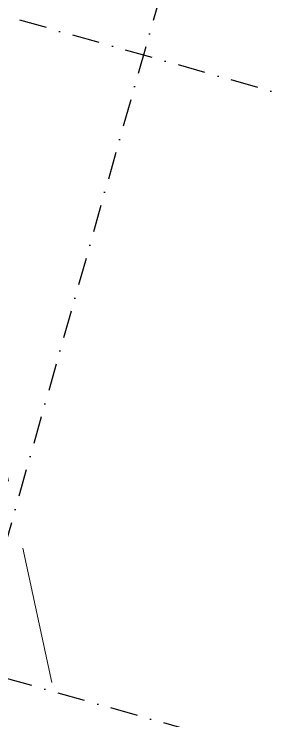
# Model space of a CAD drawing. Header units: millimetres. Extents: x -1534340 to 1713810, y -1348191 to 1114081.
# Drawn here: x 1311985 to 1316753, y -211836 to -198968 of the extents above; entities that cross this region are included whole.
import ezdxf

# ---------------------------------------------------------------- set-up
doc = ezdxf.new("R2010")
doc.units = ezdxf.units.MM
doc.header["$LTSCALE"] = 100
doc.linetypes.add('xref.asix of  podium$0$xref.asix of  podium$0$DASHDOT', pattern=[1, 0.5, -0.25, 0, -0.25])
doc.linetypes.add('Xref.Asix of Basement B2$0$HIDDEN', pattern=[0.375, 0.25, -0.125])
doc.layers.add('ccu12-Manh', color=8, linetype='Continuous')
doc.layers.add('xref.asix of  podium$0$xref.asix of  podium$0$KT-Luoi truc South Tower', color=8, linetype='xref.asix of  podium$0$xref.asix of  podium$0$DASHDOT')
doc.layers.add('Xref.Asix of Basement B2$0$KT-Chi gioi XD', color=7, linetype='Xref.Asix of Basement B2$0$HIDDEN', true_color=0x0066cc)

# ---------------------------------------------------------------- blocks, each defined once
blk = doc.blocks.new('312')
at = {"layer": 'xref.asix of  podium$0$xref.asix of  podium$0$KT-Luoi truc South Tower', "ltscale": 10}
for p, q in [((1546393.3, -180505.4), (1521046.2, -270207)), ((1552890.4, -202246.7), (1510871.5, -190373.3)), ((1549736, -213409.6), (1507717.2, -201536.2))]:
    blk.add_line(p, q, dxfattribs=at)
at = {"layer": 'Xref.Asix of Basement B2$0$KT-Chi gioi XD', "lineweight": 13, "ltscale": 100, "elevation": 0, "flags": 128}
blk.add_lwpolyline([(1536926.6, -198350.2), (1532230.5, -180477.4), (1529880.4, -179665.5), (1520946.6, -186436.8), (1497442.7, -204368.8), (1473775.2, -221476.8, 0.684877), (1504207.8, -335272.8), (1524578.3, -337428.6), (1563007.4, -336214.1), (1565857.8, -332567.4)], format="xyb", close=True, dxfattribs=at)

msp = doc.modelspace()

# ---------------------------------------------------------------- block references
at = {"layer": 'ccu12-Manh'}
msp.add_blockref('312', (-226844, -774.2), dxfattribs=at)

doc.saveas('drawing.dxf')
